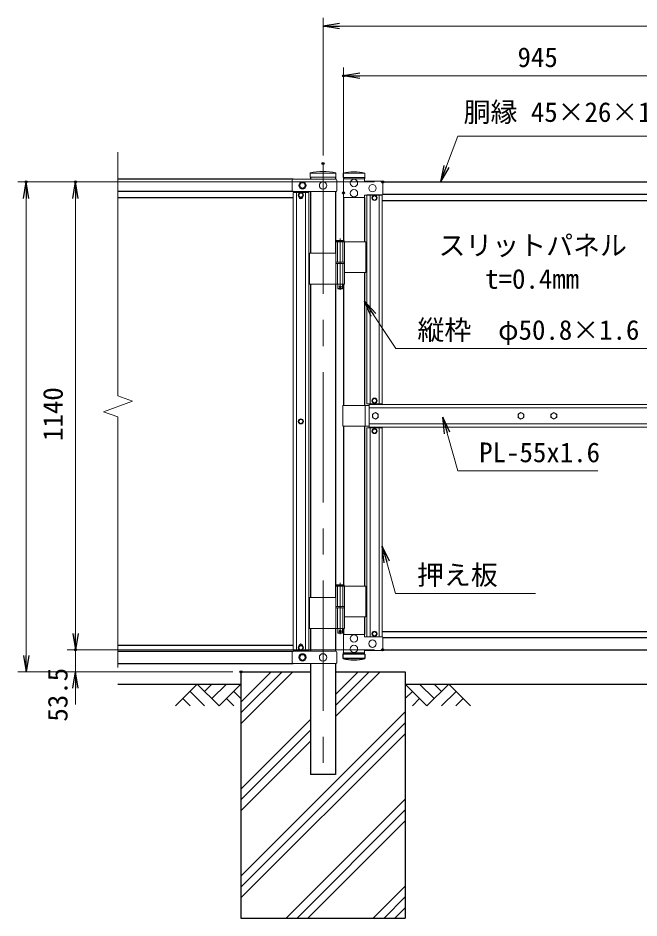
# Model space of a CAD drawing. Units: millimetres, scale not verified. Extents: x -4200 to 4200, y -2969 to 2971.
# Drawn here: x -68 to 1445, y -886 to 1307 of the extents above; entities that cross this region are included whole.
import ezdxf
from ezdxf.enums import TextEntityAlignment as Align

# ---------------------------------------------------------------- set-up
doc = ezdxf.new("R2010")
doc.units = ezdxf.units.MM
doc.header["$LTSCALE"] = 10
doc.header["$PDMODE"] = 32
doc.header["$PDSIZE"] = 5
doc.linetypes.add('DASHED', pattern=[7.5, 6, -1.5])
doc.linetypes.add('USER1', pattern=[50.8, 31.75, -6.35, 6.35, -6.35])
for name, color, linetype, lineweight in [('0-0_D-STR1', 1, 'Continuous', 25), ('0-1_D-STR3', 3, 'Continuous', 13), ('0-2_D-BMK', 2, 'USER1', 13), ('0-3_D-STR-DIM', 7, 'Continuous', 13), ('0-6_D-STR-TXT', 7, 'Continuous', 13), ('0-7_D-BGD', 7, 'Continuous', 25), ('0-8_D-DCR-HCH', 7, 'Continuous', 13), ('0-9_D-STR4', 7, 'Continuous', 25)]:
    doc.layers.add(name, color=color, linetype=linetype, lineweight=lineweight)
doc.layers.add('0-4_0', color=7, linetype='Continuous')
doc.layers.add('0-5_Defpoints', color=8, linetype='Continuous')
doc.styles.add('ＭＳ ゴシック', font='')
doc.styles.get('ＭＳ ゴシック').set_extended_font_data('MS Gothic')

# ---------------------------------------------------------------- blocks, each defined once
blk = doc.blocks.new('_Open')
at = {"layer": '0-4_0'}
blk.add_line((-10, 1.667), (0, 0), dxfattribs=at)
blk.add_lwpolyline([(-10, -1.667), (0, 0), (-10, 0)], dxfattribs=at)

msp = doc.modelspace()

# ---------------------------------------------------------------- linework, layer by layer
at = {"layer": '0-0_D-STR1'}
for p, q in [((602.59, 913.74), (175.24, 913.74)), ((644.99, 918.95), (644.99, 913.74)), ((705.49, 918.95), (705.49, 913.74)), ((725.24, 917.75), (725.24, 914.75)), ((776.04, 917.75), (776.04, 914.75)), ((820.52, 907.25), (1574.96, 907.25)), ((602.6, 883.74), (175.24, 883.74)), ((640.24, 881.49), (640.24, 883.74)), ((644.99, 883.74), (644.99, 734.24)), ((705.49, 883.74), (705.49, 734.24)), ((820.52, 877.25), (1574.96, 877.25)), ((602.24, 868.74), (175.24, 868.74)), ((625.12, 868.74), (617.37, 868.74)), ((725.24, 869.75), (725.24, 764.54)), ((776.04, 869.75), (776.04, 761.54)), ((781.74, 875.25), (781.74, 875)), ((819.74, 862.25), (1575.74, 862.25)), ((776.04, 686.54), (776.04, 362.25)), ((644.99, 659.24), (644.99, -104.76)), ((705.49, 659.24), (705.49, -104.76)), ((725.24, 658.54), (725.24, 362.25)), ((725.24, 312.25), (725.24, -74.46)), ((776.04, 312.25), (776.04, -77.46)), ((776.04, -152.46), (776.04, -192.36)), ((776.04, -152.46), (776.04, -195.25)), ((644.99, -179.76), (644.99, -236.26)), ((705.49, -179.76), (705.49, -236.26)), ((725.24, -180.46), (725.24, -195.25)), ((819.74, -187.75), (1575.74, -187.75)), ((820.52, -202.75), (1574.96, -202.75)), ((175.24, -221.26), (602.24, -221.26)), ((175.24, -236.26), (602.6, -236.26)), ((617.37, -221.26), (625.12, -221.26)), ((640.24, -236.26), (640.24, -234.01)), ((725.24, -243.25), (725.24, -240.25)), ((776.04, -243.25), (776.04, -240.25)), ((820.52, -232.75), (1574.96, -232.75)), ((777.24, -243.25), (724.04, -243.25)), ((724.04, -254.25), (724.04, -243.25)), ((777.24, -254.25), (724.04, -254.25)), ((777.24, -243.25), (777.24, -254.25)), ((175.24, -266.26), (602.6, -266.26)), ((644.99, -266.26), (644.99, -536.26)), ((705.49, -266.26), (705.49, -536.26)), ((705.49, -536.26), (644.99, -536.26))]:
    msp.add_line(p, q, dxfattribs=at)
msp.add_arc((750.64, -137.82), 119.43, 257.13052, 282.86948, dxfattribs=at)
at = {"layer": '0-1_D-STR3'}
for p, q in [((643.79, 918.95), (643.79, 929.83)), ((644.99, 928.74), (705.49, 928.74)), ((706.69, 918.95), (706.69, 929.83)), ((777.24, 928.75), (724.04, 928.75)), ((724.04, 928.75), (724.04, 917.75)), ((777.24, 917.75), (777.24, 928.75)), ((600.24, 911.74), (600.24, 885.74)), ((602.24, 913.74), (706.57, 913.74)), ((643.79, 918.95), (706.69, 918.95)), ((708.57, 911.74), (708.57, 885.74)), ((777.24, 917.75), (724.04, 917.75)), ((820.79, 907.25), (820.79, 877.25)), ((602.24, 883.74), (706.57, 883.74)), ((640.24, 881.49), (602.24, 881.49)), ((602.24, 881.49), (602.24, -234.01)), ((610.24, 881.49), (610.24, -234.01)), ((632.24, 881.49), (632.24, -234.01)), ((640.24, 881.49), (640.24, -234.01)), ((617.24, 869.74), (617.24, 870.44)), ((625.24, 870.44), (625.24, 869.74)), ((781.74, 876), (781.74, 368.48)), ((819.74, 876), (781.74, 876)), ((781.74, 876), (781.74, 366.5)), ((789.74, 876), (789.74, 368.48)), ((789.74, 876), (789.74, 366.5)), ((811.74, 876), (811.74, 368.48)), ((811.74, 876), (811.74, 366.5)), ((819.74, 876), (819.74, 368.48)), ((819.74, 876), (819.74, 366.5)), ((706.28, 761.54), (706.28, 711.54)), ((779.19, 761.54), (706.28, 761.54)), ((707.08, 763.54), (708.08, 764.54)), ((707.08, 763.54), (707.08, 761.54)), ((707.08, 763.54), (727.08, 763.54)), ((726.08, 764.54), (708.08, 764.54)), ((727.88, 761.54), (727.88, 711.54)), ((779.19, 761.54), (779.19, 686.54)), ((706.28, 733.54), (641.94, 733.54)), ((641.94, 733.54), (641.94, 658.54)), ((727.88, 711.54), (706.28, 711.54)), ((727.88, 708.54), (706.28, 708.54)), ((706.28, 708.54), (706.28, 658.54)), ((706.58, 711.54), (706.58, 708.54)), ((727.58, 708.54), (706.58, 708.54)), ((727.58, 711.54), (727.58, 708.54)), ((727.88, 708.54), (727.88, 658.54)), ((779.19, 686.54), (727.99, 686.54)), ((727.88, 658.54), (641.94, 658.54)), ((723.08, 658.54), (723.08, 647.54)), ((712.08, 646.54), (711.08, 647.54)), ((722.08, 646.54), (712.08, 646.54)), ((722.08, 646.54), (723.08, 647.54)), ((723.64, 362.25), (723.64, 312.25)), ((723.64, 362.25), (787.74, 362.25)), ((777.64, 362.25), (777.64, 312.25)), ((819.74, 366.5), (781.74, 366.5)), ((1607.74, 364.75), (787.74, 364.75)), ((787.74, 309.75), (787.74, 364.75)), ((1607.74, 356.75), (787.74, 356.75)), ((723.64, 312.25), (787.74, 312.25)), ((781.74, -201.5), (781.74, 308)), ((819.74, 308), (781.74, 308)), ((1607.74, 317.75), (787.74, 317.75)), ((1607.74, 309.75), (787.74, 309.75)), ((789.74, -201.5), (789.74, 308)), ((811.74, -201.5), (811.74, 308)), ((819.74, -201.5), (819.74, 308)), ((781.74, -201.5), (781.74, 306.02)), ((789.74, -201.5), (789.74, 306.02)), ((811.74, -201.5), (811.74, 306.02)), ((819.74, -201.5), (819.74, 306.02)), ((706.28, -77.46), (706.28, -127.46)), ((779.19, -77.46), (706.28, -77.46)), ((707.08, -75.46), (708.08, -74.46)), ((707.08, -75.46), (707.08, -77.46)), ((707.08, -75.46), (727.08, -75.46)), ((726.08, -74.46), (708.08, -74.46)), ((727.88, -77.46), (727.88, -127.46)), ((779.19, -77.46), (779.19, -152.46)), ((706.28, -105.46), (641.94, -105.46)), ((641.94, -105.46), (641.94, -180.46)), ((727.88, -127.46), (706.28, -127.46)), ((727.88, -130.46), (706.28, -130.46)), ((706.28, -130.46), (706.28, -180.46)), ((706.58, -127.46), (706.58, -130.46)), ((727.58, -130.46), (706.58, -130.46)), ((727.58, -127.46), (727.58, -130.46)), ((727.88, -130.46), (727.88, -180.46)), ((779.19, -152.46), (727.99, -152.46)), ((727.88, -180.46), (641.94, -180.46)), ((712.08, -192.46), (711.08, -191.46)), ((722.08, -192.46), (712.08, -192.46)), ((722.08, -192.46), (723.08, -191.46)), ((723.08, -180.46), (723.08, -191.46)), ((819.74, -201.5), (781.74, -201.5)), ((820.79, -232.75), (820.79, -202.75)), ((600.24, -238.26), (600.24, -264.26)), ((640.24, -234.01), (602.24, -234.01)), ((602.24, -236.26), (706.57, -236.26)), ((617.24, -222.26), (617.24, -222.96)), ((625.24, -222.96), (625.24, -222.26)), ((708.57, -238.26), (708.57, -264.26)), ((602.24, -266.26), (706.57, -266.26))]:
    msp.add_line(p, q, dxfattribs=at)
at = {"layer": '0-1_D-STR3', "linetype": 'DASHED'}
for p, q in [((710.78, 761.54), (710.78, 711.54)), ((723.38, 761.54), (723.38, 711.54)), ((710.78, 708.54), (710.78, 658.54)), ((723.38, 708.54), (723.38, 658.54)), ((710.78, -77.46), (710.78, -127.46)), ((723.38, -77.46), (723.38, -127.46)), ((710.78, -130.46), (710.78, -180.46)), ((723.38, -130.46), (723.38, -180.46))]:
    msp.add_line(p, q, dxfattribs=at)
at = {"layer": '0-1_D-STR3'}
for points in [[(617.74, 898.74), (621.48, 905.24), (629, 905.24), (632.74, 898.74), (629, 892.24), (621.48, 892.24)], [(627.02, 875.24), (624.13, 880.24), (618.36, 880.24), (615.47, 875.24), (618.36, 870.24), (624.13, 870.24)], [(794.97, 868.25), (797.86, 873.25), (803.63, 873.25), (806.52, 868.25), (803.63, 863.25), (797.86, 863.25)], [(794.97, 374.25), (797.86, 369.25), (803.63, 369.25), (806.52, 374.25), (803.63, 379.25), (797.86, 379.25)], [(794.97, 374.25), (797.86, 369.25), (803.63, 369.25), (806.52, 374.25), (803.63, 379.25), (797.86, 379.25)], [(802.74, 345.35), (809.76, 341.3), (809.76, 333.2), (802.74, 329.15), (795.73, 333.2), (795.73, 341.3)], [(1157.74, 345.35), (1150.73, 341.3), (1150.73, 333.2), (1157.74, 329.15), (1164.76, 333.2), (1164.76, 341.3)], [(1237.74, 345.35), (1230.73, 341.3), (1230.73, 333.2), (1237.74, 329.15), (1244.76, 333.2), (1244.76, 341.3)], [(627.02, 323.74), (624.13, 328.74), (618.36, 328.74), (615.47, 323.74), (618.36, 318.74), (624.13, 318.74)], [(794.97, 300.25), (797.86, 305.25), (803.63, 305.25), (806.52, 300.25), (803.63, 295.25), (797.86, 295.25)], [(794.97, 300.25), (797.86, 305.25), (803.63, 305.25), (806.52, 300.25), (803.63, 295.25), (797.86, 295.25)], [(794.97, -193.75), (797.86, -198.75), (803.63, -198.75), (806.52, -193.75), (803.63, -188.75), (797.86, -188.75)], [(627.02, -227.76), (624.13, -222.76), (618.36, -222.76), (615.47, -227.76), (618.36, -232.76), (624.13, -232.76)], [(617.74, -251.26), (621.48, -244.76), (629, -244.76), (632.74, -251.26), (629, -257.76), (621.48, -257.76)]]:
    msp.add_lwpolyline(points, close=True, dxfattribs=at)
for points in [[(776.04, 869.75), (725.24, 869.75), (725.24, 914.75), (776.04, 914.75), (776.04, 909.25), (818.79, 909.25)], [(776.04, 869.75), (776.04, 875.25), (818.79, 875.25)], [(726.08, 764.54), (727.08, 763.54), (727.08, 761.54)], [(711.08, 658.54), (711.08, 647.54), (723.08, 647.54)], [(726.08, -74.46), (727.08, -75.46), (727.08, -77.46)], [(711.08, -180.46), (711.08, -191.46), (723.08, -191.46)], [(776.04, -195.25), (725.24, -195.25), (725.24, -240.25), (776.04, -240.25), (776.04, -234.75), (818.79, -234.75)], [(776.04, -195.25), (776.04, -200.75), (818.79, -200.75)]]:
    msp.add_lwpolyline(points, dxfattribs=at)
for centre, radius in [((625.24, 898.74), 9), ((625.24, 898.74), 6.5), ((675.24, 898.74), 9), ((750.64, 904.75), 9), ((795.79, 892.25), 9), ((621.24, 875.24), 6.25), ((621.24, 875.24), 5), ((750.64, 879.75), 9), ((800.74, 868.25), 6.25), ((800.74, 868.25), 5), ((717.08, 651.54), 2.5), ((800.74, 374.25), 6.25), ((800.74, 374.25), 6.25), ((800.74, 374.25), 5), ((800.74, 374.25), 5), ((621.24, 323.74), 6.25), ((802.74, 337.25), 7.03), ((1157.74, 337.25), 7.03), ((1237.74, 337.25), 7.03), ((621.24, 323.74), 5), ((800.74, 300.25), 6.25), ((800.74, 300.25), 6.25), ((800.74, 300.25), 5), ((800.74, 300.25), 5), ((717.08, -187.46), 2.5), ((750.64, -205.25), 9), ((800.74, -193.75), 6.25), ((800.74, -193.75), 5), ((795.79, -217.75), 9), ((621.24, -227.76), 6.25), ((621.24, -227.76), 5), ((750.64, -230.25), 9), ((625.24, -251.26), 9), ((625.24, -251.26), 6.5), ((675.24, -251.26), 9)]:
    msp.add_circle(centre, radius, dxfattribs=at)
for centre, radius, start, end in [((675.24, 772.95), 160, 78.66399, 101.33601), ((750.64, 812.32), 119.43, 77.13052, 102.86948), ((602.24, 911.74), 2, 90, 180), ((706.57, 911.74), 2, 0, 90), ((818.79, 907.25), 2, 0, 90), ((602.24, 885.74), 2, 180, 270), ((706.57, 885.74), 2, 270, 0), ((818.79, 877.25), 2, 270, 0), ((621.24, 869.74), 4, 180, 0), ((621.24, -222.26), 4, 0, 180), ((818.79, -202.75), 2, 0, 90), ((602.24, -238.26), 2, 90, 180), ((706.57, -238.26), 2, 0, 90), ((818.79, -232.75), 2, 270, 0), ((602.24, -264.26), 2, 180, 270), ((706.57, -264.26), 2, 270, 0)]:
    msp.add_arc(centre, radius, start, end, dxfattribs=at)
at = {"layer": '0-2_D-BMK'}
for p, q in [((675.24, 951.98), (675.24, -546.83)), ((717.08, 769.46), (717.08, 644.57)), ((720.71, 651.54), (713.46, 651.54)), ((717.08, -69.54), (717.08, -194.43)), ((720.71, -187.46), (713.46, -187.46))]:
    msp.add_line(p, q, dxfattribs=at)
at = {"layer": '0-3_D-STR-DIM'}
for p, q in [((675.24, 971.98), (675.24, 1306.74)), ((715.24, 1286.74), (2635.24, 1286.74)), ((725.24, 900.44), (725.24, 1186.04)), ((1630.24, 1166.04), (765.24, 1166.04)), ((175.24, 385.89), (175.24, 979.74)), ((800.52, 907.25), (-68.19, 907.25)), ((800.52, 907.25), (51.81, 907.25)), ((-48.19, -246.26), (-48.19, 867.25)), ((71.81, -192.75), (71.81, 867.25)), ((140, 347.42), (210.48, 373.07)), ((210.48, 373.07), (175.24, 385.89)), ((175.24, 334.59), (140, 347.42)), ((175.24, -275.77), (175.24, 334.59)), ((71.81, -192.75), (71.81, -152.75)), ((800.52, -232.75), (51.81, -232.75)), ((800.52, -232.75), (51.81, -232.75)), ((71.81, -286.26), (71.81, -232.75)), ((455.24, -286.26), (-68.19, -286.26)), ((455.24, -286.26), (51.81, -286.26)), ((71.81, -326.26), (71.81, -366.26))]:
    msp.add_line(p, q, dxfattribs=at)
at = {"layer": '0-5_Defpoints'}
for p in [(725.24, 1166.04), (675.24, 951.98), (-48.19, 907.25), (71.81, 907.25), (820.52, 907.25), (725.24, 880.44), (71.81, -232.75), (820.52, -232.75), (475.24, -286.26)]:
    msp.add_point(p, dxfattribs=at)
at = {"layer": '0-6_D-STR-TXT'}
for points in [[(1538.43, 1018.96), (1003.75, 1018.96), (962.61, 909.12)], [(1465.46, 501.47), (852.87, 501.47), (777.15, 615)], [(1344.76, 203.13), (1003.48, 203.13), (967.61, 332.14)], [(1193.19, -95.49), (851.91, -95.49), (820.23, 17.78)]]:
    msp.add_lwpolyline(points, dxfattribs=at)
at = {"layer": '0-7_D-BGD'}
for p, q in [((175.24, -316.26), (475.24, -316.26)), ((875.24, -316.26), (2475.24, -316.26))]:
    msp.add_line(p, q, dxfattribs=at)
at = {"layer": '0-8_D-DCR-HCH'}
for p, q in [((475.24, -413.01), (601.99, -286.26)), ((475.24, -386.49), (575.47, -286.26)), ((475.24, -359.97), (548.96, -286.26)), ((705.49, -394.89), (814.12, -286.26)), ((705.49, -368.37), (787.61, -286.26)), ((705.49, -341.86), (761.09, -286.26)), ((368.82, -316.26), (315.61, -369.47)), ((368.82, -316.26), (422.03, -369.47)), ((386.56, -334), (404.29, -316.26)), ((404.29, -351.73), (439.77, -316.26)), ((422.03, -369.47), (475.24, -316.26)), ((928.45, -369.47), (875.24, -316.26)), ((946.19, -351.73), (910.72, -316.26)), ((981.67, -316.26), (928.45, -369.47)), ((964.02, -334.09), (946.19, -316.26)), ((981.67, -316.26), (1034.88, -369.47)), ((351.08, -334), (386.72, -369.47)), ((457.51, -334), (475.24, -351.65)), ((892.98, -334), (875.24, -351.65)), ((999.4, -334), (963.77, -369.47)), ((333.34, -351.73), (351.16, -369.47)), ((439.77, -351.73), (457.59, -369.47)), ((910.72, -351.73), (892.9, -369.47)), ((1017.14, -351.73), (999.32, -369.47)), ((475.24, -784.24), (875.24, -384.24)), ((475.24, -572.11), (644.99, -402.36)), ((475.24, -810.75), (875.24, -410.75)), ((475.24, -598.62), (644.99, -428.87)), ((475.24, -837.27), (875.24, -437.27)), ((475.24, -625.14), (644.99, -455.39)), ((585.35, -886.26), (875.24, -596.37)), ((611.87, -886.26), (875.24, -622.89)), ((638.39, -886.26), (875.24, -649.4)), ((797.49, -886.26), (875.24, -808.5)), ((824, -886.26), (875.24, -835.02)), ((850.52, -886.26), (875.24, -861.53))]:
    msp.add_line(p, q, dxfattribs=at)
at = {"layer": '0-9_D-STR4'}
for p, q in [((475.24, -286.26), (475.24, -886.26)), ((475.24, -286.26), (644.99, -286.26)), ((705.49, -286.26), (875.24, -286.26)), ((875.24, -286.26), (875.24, -886.26)), ((475.24, -886.26), (875.24, -886.26))]:
    msp.add_line(p, q, dxfattribs=at)

# ---------------------------------------------------------------- block references
at = {"layer": '0-3_D-STR-DIM', "xscale": 4, "yscale": 4}
for p, rotation in [((675.24, 1286.74), 180), ((725.24, 1166.04), 180), ((-48.19, 907.25), 90), ((71.81, 907.25), 90), ((71.81, -232.75), 270), ((71.81, -232.75), 270), ((-48.19, -286.26), 270), ((71.81, -286.26), 90)]:
    msp.add_blockref('_Open', p, dxfattribs=dict(at, rotation=rotation))
at = {"layer": '0-6_D-STR-TXT', "xscale": 4, "yscale": 4}
for p, rotation in [((961.91, 907.25), 249.46512), ((776.04, 616.67), 123.70042), ((967.07, 334.07), 105.53903), ((819.69, 19.71), 105.62459)]:
    msp.add_blockref('_Open', p, dxfattribs=dict(at, rotation=rotation))

# ---------------------------------------------------------------- texts
at = {"layer": '0-3_D-STR-DIM', "style": 'ＭＳ ゴシック'}
msp.add_text('945', height=48.09, dxfattribs=at).set_placement((1149.27, 1172.79), align=Align.BOTTOM_LEFT)
for s, p in [('1140', (55.34, 276.14)), ('53.5', (67, -407.76))]:
    msp.add_text(s, height=48.09, rotation=90, dxfattribs=at).set_placement(p, align=Align.BOTTOM_LEFT)
at = {"layer": '0-6_D-STR-TXT', "style": 'ＭＳ ゴシック'}
for s, p in [('胴縁 45×26×1.2', (1017.83, 1039.1)), ('スリットパネル', (956.69, 714.23)), ('t=0.4mm', (1070.4, 632.58)), ('縦枠\u3000φ50.8×1.6', (905.32, 508.22)), ('PL-55x1.6', (1055.93, 209.88)), ('押え板', (904.35, -88.75))]:
    msp.add_text(s, height=48.09, dxfattribs=at).set_placement(p, align=Align.BOTTOM_LEFT)

doc.saveas('drawing.dxf')
